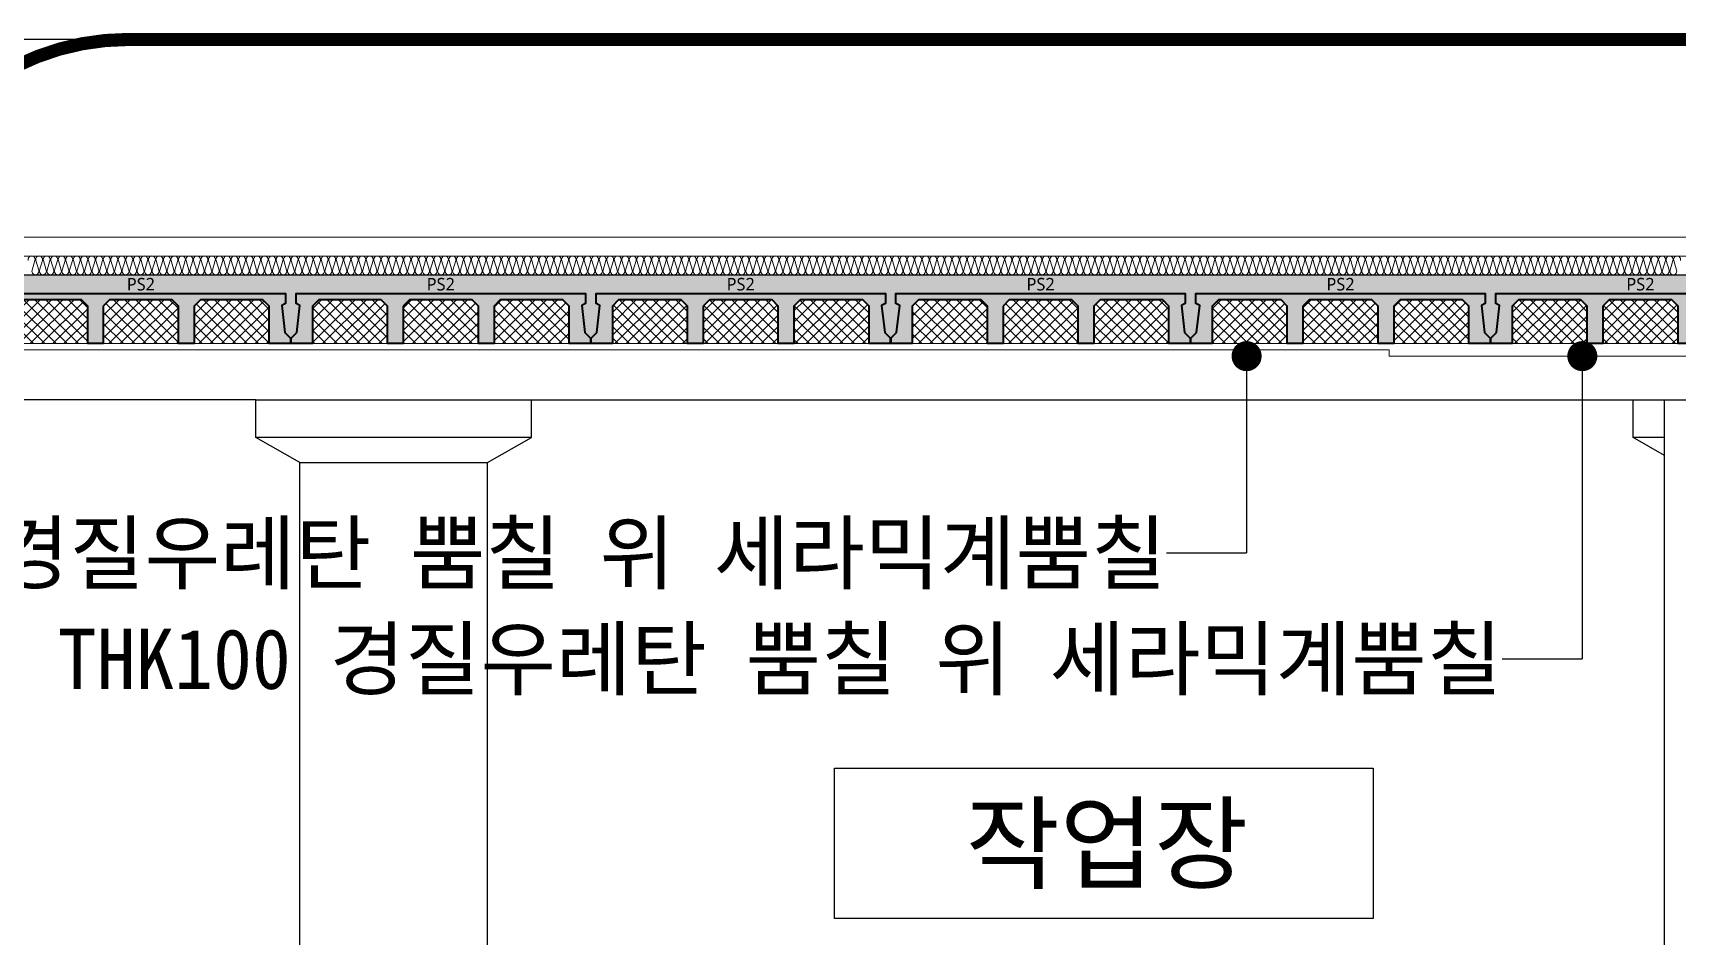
# Model space of a CAD drawing. Header units: millimetres. Extents: x -408440 to 245560, y -226171 to -13195.
# Drawn here: x 144767 to 177593, y -208944 to -190907 of the extents above; entities that cross this region are included whole.
import ezdxf
from ezdxf.enums import TextEntityAlignment as Align
from ezdxf.xclip import XClip

# ---------------------------------------------------------------- set-up
doc = ezdxf.new("R2010")
doc.units = ezdxf.units.MM
doc.header["$LTSCALE"] = 5
doc.header["$MEASUREMENT"] = 0
for name, pattern in [('0731_main_plan$0$form_$0$y-Landschaft$0$_$1$20120914_Verkehrsflächen_Grün$0$20120628_xref - Gammel$1$3_H-GL_F1_U3 - Default$0${ Offset Lines }', [0]), ('CEN', [62, 60, -1, 0, -1]), ('DASHDOTX2', [2, 1, -0.5, 0, -0.5])]:
    doc.linetypes.add(name, pattern=pattern)
doc.layers.get('0').update_dxf_attribs({"linetype": 'CONTINUOUS'})
for name, color, linetype, lineweight in [('A-CONC-LIN1', 2, 'CONTINUOUS', 40), ('A-CONC-LIN2', 7, 'CONTINUOUS', 25), ('A-ELEV-LIN2', 7, 'CONTINUOUS', 25), ('A-MKXS-LEAD', 7, 'CONTINUOUS', 25), ('A-MKXS-MAK2', 3, 'DASHDOTX2', 25), ('A-MKXS-TEXT1', 3, 'CONTINUOUS', 25), ('A-MKXX-NAME', 3, 'CONTINUOUS', 25), ('A-MKXX-SYMB', 7, 'CONTINUOUS', 25), ('A-XXXX-FIN2', 6, 'CONTINUOUS', 20), ('A-XXXX-INSL1', 15, 'CONTINUOUS', 18), ('A-XXXX-INSL2', 8, 'CONTINUOUS', 18)]:
    doc.layers.add(name, color=color, linetype=linetype, lineweight=lineweight)
doc.layers.add('A-CONC-SOLD', color=253, linetype='CEN')
doc.layers.add('A-XXXX-NPLT', color=144, linetype='CONTINUOUS', lineweight=15, plot=False)
doc.styles.add('돋움체', font='')
doc.styles.add('맑은고딕', font='malgun.ttf')
doc.styles.get('돋움체').set_extended_font_data('DotumChe')

# ---------------------------------------------------------------- blocks, each defined once
blk = doc.blocks.new('PS2')
at = {"layer": 'A-CONC-SOLD'}
h = blk.add_hatch(color=256, dxfattribs=at)
h.dxf.hatch_style = 1
h.paths.add_polyline_path([(1198, 0), (-1198, 0), (-1198, -510), (-1150, -460), (-1125, -245), (-1155, -230), (-1155, -150), (1155, -150), (1155, -230), (1125, -245), (1150, -460), (1198, -510)])
h = blk.add_hatch(color=256, dxfattribs=at)
h.dxf.hatch_style = 1
h.paths.add_polyline_path([(-1150, -460), (-1198, -510), (-1198, -550), (-1025, -550), (-1025, -510), (-1025, -250), (-975, -200), (-475, -200), (-425, -250), (-425, -510), (-425, -550), (-300, -550), (-300, -510), (-300, -250), (-250, -200), (250, -200), (300, -250), (300, -510), (300, -550), (425, -550), (425, -510), (425, -250), (475, -200), (975, -200), (1025, -250), (1025, -510), (1025, -550), (1198, -550), (1198, -510), (1150, -460), (1125, -245), (1155, -230), (1155, -150), (-1155, -150), (-1155, -230), (-1125, -245)])
at = {"layer": 'A-XXXX-INSL2'}
h = blk.add_hatch(dxfattribs=at)
h.set_pattern_fill('ANSI37', color=256, scale=20)
h.set_pattern_definition([(45, (-289951.5, -41968), (-44.90128, 44.90128), []), (135, (-289951.5, -41968), (-44.90128, -44.90128), [])])
h.paths.add_polyline_path([(-975, -200), (-1025, -250), (-1025, -510), (-1025, -550), (-425, -550), (-425, -510), (-425, -250), (-475, -200)])
h.paths.add_polyline_path([(-250, -200), (-300, -250), (-300, -510), (-300, -550), (300, -550), (300, -510), (300, -250), (250, -200)])
h.paths.add_polyline_path([(425, -510), (425, -550), (1025, -550), (1025, -510), (1025, -250), (975, -200), (475, -200), (425, -250)])
at = {"layer": 'A-CONC-LIN1', "color": 2, "linetype": '0731_main_plan$0$form_$0$y-Landschaft$0$_$1$20120914_Verkehrsflächen_Grün$0$20120628_xref - Gammel$1$3_H-GL_F1_U3 - Default$0${ Offset Lines }'}
blk.add_lwpolyline([(-300, -250), (-300, -510), (-300, -510), (-300, -550), (-425, -550), (-425, -510), (-425, -510), (-425, -250), (-475, -200), (-975, -200), (-1025, -250), (-1025, -510), (-1025, -510), (-1025, -550), (-1198, -550), (-1198, -510), (-1150, -460), (-1125, -245), (-1155, -230), (-1155, -150), (1155, -150), (1155, -230), (1125, -245), (1150, -460), (1198, -510), (1198, -550), (1025, -550), (1025, -510), (1025, -510), (1025, -250), (975, -200), (475, -200), (425, -250), (425, -510), (425, -510), (425, -550), (300, -550), (300, -510), (300, -510), (300, -250), (250, -200), (-250, -200)], close=True, dxfattribs=at)
at = {"layer": 'A-CONC-LIN2'}
blk.add_line((-1198, 0), (1198, 0), dxfattribs=at)
at = {"layer": 'A-XXXX-NPLT'}
for p, q in [((-1025, -550), (-425, -550)), ((-300, -550), (300, -550)), ((425, -550), (1025, -550))]:
    blk.add_line(p, q, dxfattribs=at)
at = {"layer": 'A-XXXX-NPLT', "style": '맑은고딕'}
blk.add_text('PS2', height=100, dxfattribs=at).set_placement((0, -75), align=Align.MIDDLE)
blk = doc.blocks.new('지하2층')
at = {"layer": 'A-ELEV-LIN2'}
for p, q in [((4811224, -392419), (4804024, -392419)), ((4811224, -392419), (4813424, -392419)), ((4811224, -392719), (4811224, -392419)), ((4813424, -392719), (4813424, -392419)), ((4813424, -392419), (4823274, -392419)), ((4822224, -392719), (4822224, -392419)), ((4822474, -401119), (4822474, -392419)), ((4813424, -392719), (4811224, -392719)), ((4811574, -392919), (4811224, -392719)), ((4813074, -392919), (4813424, -392719)), ((4822474, -392719), (4822224, -392719)), ((4822474, -392862), (4822224, -392719)), ((4811574, -401119), (4811574, -392919)), ((4811574, -392919), (4813074, -392919)), ((4813074, -401119), (4813074, -392919))]:
    blk.add_line(p, q, dxfattribs=at)
at = {"layer": 'A-XXXX-FIN2'}
blk.add_line((4801924, -391119), (4878824, -391119), dxfattribs=at)
at = {"layer": 'A-XXXX-INSL1'}
blk.add_lwpolyline([(4823274, -392069), (4820274, -392069), (4820274, -392019), (4802024, -392019)], dxfattribs=at)
at = {"layer": 'A-XXXX-INSL2'}
blk.add_line((4801924, -391269), (4878824, -391269), dxfattribs=at)
blk.add_lwpolyline([(4822600, -391305, 1.37259), (4822547, -391305), (4822570, -391382, -1.37259), (4822517, -391382), (4822540, -391305, 1.37259), (4822487, -391305), (4822510, -391382, -1.37259), (4822457, -391382), (4822480, -391305, 1.37259), (4822427, -391305), (4822450, -391382, -1.37259), (4822397, -391382), (4822420, -391305, 1.37259), (4822367, -391305), (4822390, -391382, -1.37259), (4822337, -391382), (4822360, -391305, 1.37259), (4822307, -391305), (4822330, -391382, -1.37259), (4822277, -391382), (4822300, -391305, 1.37259), (4822247, -391305), (4822270, -391382, -1.37259), (4822217, -391382), (4822240, -391305, 1.37259), (4822187, -391305), (4822210, -391382, -1.37259), (4822157, -391382), (4822180, -391305, 1.37259), (4822127, -391305), (4822150, -391382, -1.37259), (4822097, -391382), (4822120, -391305, 1.37259), (4822067, -391305), (4822090, -391382, -1.37259), (4822037, -391382), (4822060, -391305, 1.37259), (4822007, -391305), (4822030, -391382, -1.37259), (4821977, -391382), (4822000, -391305, 1.37259), (4821947, -391305), (4821970, -391382, -1.37259), (4821917, -391382), (4821940, -391305, 1.37259), (4821887, -391305), (4821910, -391382, -1.37259), (4821857, -391382), (4821880, -391305, 1.37259), (4821827, -391305), (4821850, -391382, -1.37259), (4821797, -391382), (4821820, -391305, 1.37259), (4821767, -391305), (4821790, -391382, -1.37259), (4821737, -391382), (4821760, -391305, 1.37259), (4821707, -391305), (4821730, -391382, -1.37259), (4821677, -391382), (4821700, -391305, 1.37259), (4821647, -391305), (4821670, -391382, -1.37259), (4821617, -391382), (4821640, -391305, 1.37259), (4821587, -391305), (4821610, -391382, -1.37259), (4821557, -391382), (4821580, -391305, 1.37259), (4821527, -391305), (4821550, -391382, -1.37259), (4821497, -391382), (4821520, -391305, 1.37259), (4821467, -391305), (4821490, -391382, -1.37259), (4821437, -391382), (4821460, -391305, 1.37259), (4821407, -391305), (4821430, -391382, -1.37259), (4821377, -391382), (4821400, -391305, 1.37259), (4821347, -391305), (4821370, -391382, -1.37259), (4821317, -391382), (4821340, -391305, 1.37259), (4821287, -391305), (4821310, -391382, -1.37259), (4821257, -391382), (4821280, -391305, 1.37259), (4821227, -391305), (4821250, -391382, -1.37259), (4821197, -391382), (4821220, -391305, 1.37259), (4821167, -391305), (4821190, -391382, -1.37259), (4821137, -391382), (4821160, -391305, 1.37259), (4821107, -391305), (4821130, -391382, -1.37259), (4821077, -391382), (4821100, -391305, 1.37259), (4821047, -391305), (4821070, -391382, -1.37259), (4821017, -391382), (4821040, -391305, 1.37259), (4820987, -391305), (4821010, -391382, -1.37259), (4820957, -391382), (4820980, -391305, 1.37259), (4820927, -391305), (4820950, -391382, -1.37259), (4820897, -391382), (4820920, -391305, 1.37259), (4820867, -391305), (4820890, -391382, -1.37259), (4820837, -391382), (4820860, -391305, 1.37259), (4820807, -391305), (4820830, -391382, -1.37259), (4820777, -391382), (4820800, -391305, 1.37259), (4820747, -391305), (4820770, -391382, -1.37259), (4820717, -391382), (4820740, -391305, 1.37259), (4820687, -391305), (4820710, -391382, -1.37259), (4820657, -391382), (4820680, -391305, 1.37259), (4820627, -391305), (4820650, -391382, -1.37259), (4820597, -391382), (4820620, -391305, 1.37259), (4820567, -391305), (4820590, -391382, -1.37259), (4820537, -391382), (4820560, -391305, 1.37259), (4820507, -391305), (4820530, -391382, -1.37259), (4820477, -391382), (4820500, -391305, 1.37259), (4820447, -391305), (4820470, -391382, -1.37259), (4820417, -391382), (4820440, -391305, 1.37259), (4820387, -391305), (4820410, -391382, -1.37259), (4820357, -391382), (4820380, -391305, 1.37259), (4820327, -391305), (4820350, -391382, -1.37259), (4820297, -391382), (4820320, -391305, 1.37259), (4820267, -391305), (4820290, -391382, -1.37259), (4820237, -391382), (4820260, -391305, 1.37259), (4820207, -391305), (4820230, -391382, -1.37259), (4820177, -391382), (4820200, -391305, 1.37259), (4820147, -391305), (4820170, -391382, -1.37259), (4820117, -391382), (4820140, -391305, 1.37259), (4820087, -391305), (4820110, -391382, -1.37259), (4820057, -391382), (4820080, -391305, 1.37259), (4820027, -391305), (4820050, -391382, -1.37259), (4819997, -391382), (4820020, -391305, 1.37259), (4819967, -391305), (4819990, -391382, -1.37259), (4819937, -391382), (4819960, -391305, 1.37259), (4819907, -391305), (4819930, -391382, -1.37259), (4819877, -391382), (4819900, -391305, 1.37259), (4819847, -391305), (4819870, -391382, -1.37259), (4819817, -391382), (4819840, -391305, 1.37259), (4819787, -391305), (4819810, -391382, -1.37259), (4819757, -391382), (4819780, -391305, 1.37259), (4819727, -391305), (4819750, -391382, -1.37259), (4819697, -391382), (4819720, -391305, 1.37259), (4819667, -391305), (4819690, -391382, -1.37259), (4819637, -391382), (4819660, -391305, 1.37259), (4819607, -391305), (4819630, -391382, -1.37259), (4819577, -391382), (4819600, -391305, 1.37259), (4819547, -391305), (4819570, -391382, -1.37259), (4819517, -391382), (4819540, -391305, 1.37259), (4819487, -391305), (4819510, -391382, -1.37259), (4819457, -391382), (4819480, -391305, 1.37259), (4819427, -391305), (4819450, -391382, -1.37259), (4819397, -391382), (4819420, -391305, 1.37259), (4819367, -391305), (4819390, -391382, -1.37259), (4819337, -391382), (4819360, -391305, 1.37259), (4819307, -391305), (4819330, -391382, -1.37259), (4819277, -391382), (4819300, -391305, 1.37259), (4819247, -391305), (4819270, -391382, -1.37259), (4819217, -391382), (4819240, -391305, 1.37259), (4819187, -391305), (4819210, -391382, -1.37259), (4819157, -391382), (4819180, -391305, 1.37259), (4819127, -391305), (4819150, -391382, -1.37259), (4819097, -391382), (4819120, -391305, 1.37259), (4819067, -391305), (4819090, -391382, -1.37259), (4819037, -391382), (4819060, -391305, 1.37259), (4819007, -391305), (4819030, -391382, -1.37259), (4818977, -391382), (4819000, -391305, 1.37259), (4818947, -391305), (4818970, -391382, -1.37259), (4818917, -391382), (4818940, -391305, 1.37259), (4818887, -391305), (4818910, -391382, -1.37259), (4818857, -391382), (4818880, -391305, 1.37259), (4818827, -391305), (4818850, -391382, -1.37259), (4818797, -391382), (4818820, -391305, 1.37259), (4818767, -391305), (4818790, -391382, -1.37259), (4818737, -391382), (4818760, -391305, 1.37259), (4818707, -391305), (4818730, -391382, -1.37259), (4818677, -391382), (4818700, -391305, 1.37259), (4818647, -391305), (4818670, -391382, -1.37259), (4818617, -391382), (4818640, -391305, 1.37259), (4818587, -391305), (4818610, -391382, -1.37259), (4818557, -391382), (4818580, -391305, 1.37259), (4818527, -391305), (4818550, -391382, -1.37259), (4818497, -391382), (4818520, -391305, 1.37259), (4818467, -391305), (4818490, -391382, -1.37259), (4818437, -391382), (4818460, -391305, 1.37259), (4818407, -391305), (4818430, -391382, -1.37259), (4818377, -391382), (4818400, -391305, 1.37259), (4818347, -391305), (4818370, -391382, -1.37259), (4818317, -391382), (4818340, -391305, 1.37259), (4818287, -391305), (4818310, -391382, -1.37259), (4818257, -391382), (4818280, -391305, 1.37259), (4818227, -391305), (4818250, -391382, -1.37259), (4818197, -391382), (4818220, -391305, 1.37259), (4818167, -391305), (4818190, -391382, -1.37259), (4818137, -391382), (4818160, -391305, 1.37259), (4818107, -391305), (4818130, -391382, -1.37259), (4818077, -391382), (4818100, -391305, 1.37259), (4818047, -391305), (4818070, -391382, -1.37259), (4818017, -391382), (4818040, -391305, 1.37259), (4817987, -391305), (4818010, -391382, -1.37259), (4817957, -391382), (4817980, -391305, 1.37259), (4817927, -391305), (4817950, -391382, -1.37259), (4817897, -391382), (4817920, -391305, 1.37259), (4817867, -391305), (4817890, -391382, -1.37259), (4817837, -391382), (4817860, -391305, 1.37259), (4817807, -391305), (4817830, -391382, -1.37259), (4817777, -391382), (4817800, -391305, 1.37259), (4817747, -391305), (4817770, -391382, -1.37259), (4817717, -391382), (4817740, -391305, 1.37259), (4817687, -391305), (4817710, -391382, -1.37259), (4817657, -391382), (4817680, -391305, 1.37259), (4817627, -391305), (4817650, -391382, -1.37259), (4817597, -391382), (4817620, -391305, 1.37259), (4817567, -391305), (4817590, -391382, -1.37259), (4817537, -391382), (4817560, -391305, 1.37259), (4817507, -391305), (4817530, -391382, -1.37259), (4817477, -391382), (4817500, -391305, 1.37259), (4817447, -391305), (4817470, -391382, -1.37259), (4817417, -391382), (4817440, -391305, 1.37259), (4817387, -391305), (4817410, -391382, -1.37259), (4817357, -391382), (4817380, -391305, 1.37259), (4817327, -391305), (4817350, -391382, -1.37259), (4817297, -391382), (4817320, -391305, 1.37259), (4817267, -391305), (4817290, -391382, -1.37259), (4817237, -391382), (4817260, -391305, 1.37259), (4817207, -391305), (4817230, -391382, -1.37259), (4817177, -391382), (4817200, -391305, 1.37259), (4817147, -391305), (4817170, -391382, -1.37259), (4817117, -391382), (4817140, -391305, 1.37259), (4817087, -391305), (4817110, -391382, -1.37259), (4817057, -391382), (4817080, -391305, 1.37259), (4817027, -391305), (4817050, -391382, -1.37259), (4816997, -391382), (4817020, -391305, 1.37259), (4816967, -391305), (4816990, -391382, -1.37259), (4816937, -391382), (4816960, -391305, 1.37259), (4816907, -391305), (4816930, -391382, -1.37259), (4816877, -391382), (4816900, -391305, 1.37259), (4816847, -391305), (4816870, -391382, -1.37259), (4816817, -391382), (4816840, -391305, 1.37259), (4816787, -391305), (4816810, -391382, -1.37259), (4816757, -391382), (4816780, -391305, 1.37259), (4816727, -391305), (4816750, -391382, -1.37259), (4816697, -391382), (4816720, -391305, 1.37259), (4816667, -391305), (4816690, -391382, -1.37259), (4816637, -391382), (4816660, -391305, 1.37259), (4816607, -391305), (4816630, -391382, -1.37259), (4816577, -391382), (4816600, -391305, 1.37259), (4816547, -391305), (4816570, -391382, -1.37259), (4816517, -391382), (4816540, -391305, 1.37259), (4816487, -391305), (4816510, -391382, -1.37259), (4816457, -391382), (4816480, -391305, 1.37259), (4816427, -391305), (4816450, -391382, -1.37259), (4816397, -391382), (4816420, -391305, 1.37259), (4816367, -391305), (4816390, -391382, -1.37259), (4816337, -391382), (4816360, -391305, 1.37259), (4816307, -391305), (4816330, -391382, -1.37259), (4816277, -391382), (4816300, -391305, 1.37259), (4816247, -391305), (4816270, -391382, -1.37259), (4816217, -391382), (4816240, -391305, 1.37259), (4816187, -391305), (4816210, -391382, -1.37259), (4816157, -391382), (4816180, -391305, 1.37259), (4816127, -391305), (4816150, -391382, -1.37259), (4816097, -391382), (4816120, -391305, 1.37259), (4816067, -391305), (4816090, -391382, -1.37259), (4816037, -391382), (4816060, -391305, 1.37259), (4816007, -391305), (4816030, -391382, -1.37259), (4815977, -391382), (4816000, -391305, 1.37259), (4815947, -391305), (4815970, -391382, -1.37259), (4815917, -391382), (4815940, -391305, 1.37259), (4815887, -391305), (4815910, -391382, -1.37259), (4815857, -391382), (4815880, -391305, 1.37259), (4815827, -391305), (4815850, -391382, -1.37259), (4815797, -391382), (4815820, -391305, 1.37259), (4815767, -391305), (4815790, -391382, -1.37259), (4815737, -391382), (4815760, -391305, 1.37259), (4815707, -391305), (4815730, -391382, -1.37259), (4815677, -391382), (4815700, -391305, 1.37259), (4815647, -391305), (4815670, -391382, -1.37259), (4815617, -391382), (4815640, -391305, 1.37259), (4815587, -391305), (4815610, -391382, -1.37259), (4815557, -391382), (4815580, -391305, 1.37259), (4815527, -391305), (4815550, -391382, -1.37259), (4815497, -391382), (4815520, -391305, 1.37259), (4815467, -391305), (4815490, -391382, -1.37259), (4815437, -391382), (4815460, -391305, 1.37259), (4815407, -391305), (4815430, -391382, -1.37259), (4815377, -391382), (4815400, -391305, 1.37259), (4815347, -391305), (4815370, -391382, -1.37259), (4815317, -391382), (4815340, -391305, 1.37259), (4815287, -391305), (4815310, -391382, -1.37259), (4815257, -391382), (4815280, -391305, 1.37259), (4815227, -391305), (4815250, -391382, -1.37259), (4815197, -391382), (4815220, -391305, 1.37259), (4815167, -391305), (4815190, -391382, -1.37259), (4815137, -391382), (4815160, -391305, 1.37259), (4815107, -391305), (4815130, -391382, -1.37259), (4815077, -391382), (4815100, -391305, 1.37259), (4815047, -391305), (4815070, -391382, -1.37259), (4815017, -391382), (4815040, -391305, 1.37259), (4814987, -391305), (4815010, -391382, -1.37259), (4814957, -391382), (4814980, -391305, 1.37259), (4814927, -391305), (4814950, -391382, -1.37259), (4814897, -391382), (4814920, -391305, 1.37259), (4814867, -391305), (4814890, -391382, -1.37259), (4814837, -391382), (4814860, -391305, 1.37259), (4814807, -391305), (4814830, -391382, -1.37259), (4814777, -391382), (4814800, -391305, 1.37259), (4814747, -391305), (4814770, -391382, -1.37259), (4814717, -391382), (4814740, -391305, 1.37259), (4814687, -391305), (4814710, -391382, -1.37259), (4814657, -391382), (4814680, -391305, 1.37259), (4814627, -391305), (4814650, -391382, -1.37259), (4814597, -391382), (4814620, -391305, 1.37259), (4814567, -391305), (4814590, -391382, -1.37259), (4814537, -391382), (4814560, -391305, 1.37259), (4814507, -391305), (4814530, -391382, -1.37259), (4814477, -391382), (4814500, -391305, 1.37259), (4814447, -391305), (4814470, -391382, -1.37259), (4814417, -391382), (4814440, -391305, 1.37259), (4814387, -391305), (4814410, -391382, -1.37259), (4814357, -391382), (4814380, -391305, 1.37259), (4814327, -391305), (4814350, -391382, -1.37259), (4814297, -391382), (4814320, -391305, 1.37259), (4814267, -391305), (4814290, -391382, -1.37259), (4814237, -391382), (4814260, -391305, 1.37259), (4814207, -391305), (4814230, -391382, -1.37259), (4814177, -391382), (4814200, -391305, 1.37259), (4814147, -391305), (4814170, -391382, -1.37259), (4814117, -391382), (4814140, -391305, 1.37259), (4814087, -391305), (4814110, -391382, -1.37259), (4814057, -391382), (4814080, -391305, 1.37259), (4814027, -391305), (4814050, -391382, -1.37259), (4813997, -391382), (4814020, -391305, 1.37259), (4813967, -391305), (4813990, -391382, -1.37259), (4813937, -391382), (4813960, -391305, 1.37259), (4813907, -391305), (4813930, -391382, -1.37259), (4813877, -391382), (4813900, -391305, 1.37259), (4813847, -391305), (4813870, -391382, -1.37259), (4813817, -391382), (4813840, -391305, 1.37259), (4813787, -391305), (4813810, -391382, -1.37259), (4813757, -391382), (4813780, -391305, 1.37259), (4813727, -391305), (4813750, -391382, -1.37259), (4813697, -391382), (4813720, -391305, 1.37259), (4813667, -391305), (4813690, -391382, -1.37259), (4813637, -391382), (4813660, -391305, 1.37259), (4813607, -391305), (4813630, -391382, -1.37259), (4813577, -391382), (4813600, -391305, 1.37259), (4813547, -391305), (4813570, -391382, -1.37259), (4813517, -391382), (4813540, -391305, 1.37259), (4813487, -391305), (4813510, -391382, -1.37259), (4813457, -391382), (4813480, -391305, 1.37259), (4813427, -391305), (4813450, -391382, -1.37259), (4813397, -391382), (4813420, -391305, 1.37259), (4813367, -391305), (4813390, -391382, -1.37259), (4813337, -391382), (4813360, -391305, 1.37259), (4813307, -391305), (4813330, -391382, -1.37259), (4813277, -391382), (4813300, -391305, 1.37259), (4813247, -391305), (4813270, -391382, -1.37259), (4813217, -391382), (4813240, -391305, 1.37259), (4813187, -391305), (4813210, -391382, -1.37259), (4813157, -391382), (4813180, -391305, 1.37259), (4813127, -391305), (4813150, -391382, -1.37259), (4813097, -391382), (4813120, -391305, 1.37259), (4813067, -391305), (4813090, -391382, -1.37259), (4813037, -391382), (4813060, -391305, 1.37259), (4813007, -391305), (4813030, -391382, -1.37259), (4812977, -391382), (4813000, -391305, 1.37259), (4812947, -391305), (4812970, -391382, -1.37259), (4812917, -391382), (4812940, -391305, 1.37259), (4812887, -391305), (4812910, -391382, -1.37259), (4812857, -391382), (4812880, -391305, 1.37259), (4812827, -391305), (4812850, -391382, -1.37259), (4812797, -391382), (4812820, -391305, 1.37259), (4812767, -391305), (4812790, -391382, -1.37259), (4812737, -391382), (4812760, -391305, 1.37259), (4812707, -391305), (4812730, -391382, -1.37259), (4812677, -391382), (4812700, -391305, 1.37259), (4812647, -391305), (4812670, -391382, -1.37259), (4812617, -391382), (4812640, -391305, 1.37259), (4812587, -391305), (4812610, -391382, -1.37259), (4812557, -391382), (4812580, -391305, 1.37259), (4812527, -391305), (4812550, -391382, -1.37259), (4812497, -391382), (4812520, -391305, 1.37259), (4812467, -391305), (4812490, -391382, -1.37259), (4812437, -391382), (4812460, -391305, 1.37259), (4812407, -391305), (4812430, -391382, -1.37259), (4812377, -391382), (4812400, -391305, 1.37259), (4812347, -391305), (4812370, -391382, -1.37259), (4812317, -391382), (4812340, -391305, 1.37259), (4812287, -391305), (4812310, -391382, -1.37259), (4812257, -391382), (4812280, -391305, 1.37259), (4812227, -391305), (4812250, -391382, -1.37259), (4812197, -391382), (4812220, -391305, 1.37259), (4812167, -391305), (4812190, -391382, -1.37259), (4812137, -391382), (4812160, -391305, 1.37259), (4812107, -391305), (4812130, -391382, -1.37259), (4812077, -391382), (4812100, -391305, 1.37259), (4812047, -391305), (4812070, -391382, -1.37259), (4812017, -391382), (4812040, -391305, 1.37259), (4811987, -391305), (4812010, -391382, -1.37259), (4811957, -391382), (4811980, -391305, 1.37259), (4811927, -391305), (4811950, -391382, -1.37259), (4811897, -391382), (4811920, -391305, 1.37259), (4811867, -391305), (4811890, -391382, -1.37259), (4811837, -391382), (4811860, -391305, 1.37259), (4811807, -391305), (4811830, -391382, -1.37259), (4811777, -391382), (4811800, -391305, 1.37259), (4811747, -391305), (4811770, -391382, -1.37259), (4811717, -391382), (4811740, -391305, 1.37259), (4811687, -391305), (4811710, -391382, -1.37259), (4811657, -391382), (4811680, -391305, 1.37259), (4811627, -391305), (4811650, -391382, -1.37259), (4811597, -391382), (4811620, -391305, 1.37259), (4811567, -391305), (4811590, -391382, -1.37259), (4811537, -391382), (4811560, -391305, 1.37259), (4811507, -391305), (4811530, -391382, -1.37259), (4811477, -391382), (4811500, -391305, 1.37259), (4811447, -391305), (4811470, -391382, -1.37259), (4811417, -391382), (4811440, -391305, 1.37259), (4811387, -391305), (4811410, -391382, -1.37259), (4811357, -391382), (4811380, -391305, 1.37259), (4811327, -391305), (4811350, -391382, -1.37259), (4811297, -391382), (4811320, -391305, 1.37259), (4811267, -391305), (4811290, -391382, -1.37259), (4811237, -391382), (4811260, -391305, 1.37259), (4811207, -391305), (4811230, -391382, -1.37259), (4811177, -391382), (4811200, -391305, 1.37259), (4811147, -391305), (4811170, -391382, -1.37259), (4811117, -391382), (4811140, -391305, 1.37259), (4811087, -391305), (4811110, -391382, -1.37259), (4811057, -391382), (4811080, -391305, 1.37259), (4811027, -391305), (4811050, -391382, -1.37259), (4810997, -391382), (4811020, -391305, 1.37259), (4810967, -391305), (4810990, -391382, -1.37259), (4810937, -391382), (4810960, -391305, 1.37259), (4810907, -391305), (4810930, -391382, -1.37259), (4810877, -391382), (4810900, -391305, 1.37259), (4810847, -391305), (4810870, -391382, -1.37259), (4810817, -391382), (4810840, -391305, 1.37259), (4810787, -391305), (4810810, -391382, -1.37259), (4810757, -391382), (4810780, -391305, 1.37259), (4810727, -391305), (4810750, -391382, -1.37259), (4810697, -391382), (4810720, -391305, 1.37259), (4810667, -391305), (4810690, -391382, -1.37259), (4810637, -391382), (4810660, -391305, 1.37259), (4810607, -391305), (4810630, -391382, -1.37259), (4810577, -391382), (4810600, -391305, 1.37259), (4810547, -391305), (4810570, -391382, -1.37259), (4810517, -391382), (4810540, -391305, 1.37259), (4810487, -391305), (4810510, -391382, -1.37259), (4810457, -391382), (4810480, -391305, 1.37259), (4810427, -391305), (4810450, -391382, -1.37259), (4810397, -391382), (4810420, -391305, 1.37259), (4810367, -391305), (4810390, -391382, -1.37259), (4810337, -391382), (4810360, -391305, 1.37259), (4810307, -391305), (4810330, -391382, -1.37259), (4810277, -391382), (4810300, -391305, 1.37259), (4810247, -391305), (4810270, -391382, -1.37259), (4810217, -391382), (4810240, -391305, 1.37259), (4810187, -391305), (4810210, -391382, -1.37259), (4810157, -391382), (4810180, -391305, 1.37259), (4810127, -391305), (4810150, -391382, -1.37259), (4810097, -391382), (4810120, -391305, 1.37259), (4810067, -391305), (4810090, -391382, -1.37259), (4810037, -391382), (4810060, -391305, 1.37259), (4810007, -391305), (4810030, -391382, -1.37259), (4809977, -391382), (4810000, -391305, 1.37259), (4809947, -391305), (4809970, -391382, -1.37259), (4809917, -391382), (4809940, -391305, 1.37259), (4809887, -391305), (4809910, -391382, -1.37259), (4809857, -391382), (4809880, -391305, 1.37259), (4809827, -391305), (4809850, -391382, -1.37259), (4809797, -391382), (4809820, -391305, 1.37259), (4809767, -391305), (4809790, -391382, -1.37259), (4809737, -391382), (4809760, -391305, 1.37259), (4809707, -391305), (4809730, -391382, -1.37259), (4809677, -391382), (4809700, -391305, 1.37259), (4809647, -391305), (4809670, -391382, -1.37259), (4809617, -391382), (4809640, -391305, 1.37259), (4809587, -391305), (4809610, -391382, -1.37259), (4809557, -391382), (4809580, -391305, 1.37259), (4809527, -391305), (4809550, -391382, -1.37259), (4809497, -391382), (4809520, -391305, 1.37259), (4809467, -391305), (4809490, -391382, -1.37259), (4809437, -391382), (4809460, -391305, 1.37259), (4809407, -391305)], format="xyb", dxfattribs=at)
for p in [(4810306, -391419), (4812701, -391419), (4815096, -391419), (4817491, -391419), (4819886, -391419), (4822281, -391419)]:
    blk.add_blockref('PS2', p)

msp = doc.modelspace()

# ---------------------------------------------------------------- linework, layer by layer
at = {"layer": 'A-MKXS-LEAD'}
for p, q in [((168997.8, -197362.4), (168997.8, -201291.8)), ((175700.1, -197362.4), (175700.1, -203406.9)), ((167397.8, -201291.8), (168997.8, -201291.8)), ((174100.1, -203406.9), (175700.1, -203406.9))]:
    msp.add_line(p, q, dxfattribs=at)
at = {"layer": 'A-MKXS-LEAD', "const_width": 300}
for points in [[(169147.8, -197362.4, 1), (168847.8, -197362.4, 1)], [(175850.1, -197362.4, 1), (175550.1, -197362.4, 1)]]:
    msp.add_lwpolyline(points, format="xyb", close=True, dxfattribs=at)
at = {"layer": 'A-MKXS-MAK2', "ltscale": 500, "const_width": 262.5}
msp.add_lwpolyline([(146672.6, -226040), (210060, -226040, 0.4142136), (215060, -221040), (215060, -196038.5, 0.4142136), (210060, -191038.5), (146672.6, -191038.5, 0.4142136), (141672.6, -196038.5), (141672.6, -221040, 0.4142136)], format="xyb", close=True, dxfattribs=at)
at = {"layer": 'A-MKXX-SYMB'}
msp.add_lwpolyline([(171521.7, -208591), (160771.7, -208591), (160771.7, -205591), (171521.7, -205591)], close=True, dxfattribs=at)

# ---------------------------------------------------------------- block references
ref = msp.add_blockref('지하2층', (-11878841.9, 782809.4), dxfattribs=dict(xscale=2.5, yscale=2.5, zscale=2.5))
XClip(ref).set_block_clipping_path([(4808205.797060851, -403539.763741599), (4837560.757056457, -389539.1669572717)])

# ---------------------------------------------------------------- texts
at = {"layer": 'A-MKXS-TEXT1', "style": '돋움체'}
for s, p in [('THK50 경질우레탄 뿜칠 위 세라믹계뿜칠', (167397.8, -201291.8)), ('THK100 경질우레탄 뿜칠 위 세라믹계뿜칠', (174100.1, -203406.9))]:
    msp.add_text(s, height=1200, dxfattribs=at).set_placement(p, align=Align.MIDDLE_RIGHT)
at = {"layer": 'A-MKXX-NAME', "style": '돋움체'}
msp.add_text('작업장', height=1500, dxfattribs=at).set_placement((166209.2, -207091), align=Align.MIDDLE_CENTER)

doc.saveas('drawing.dxf')
